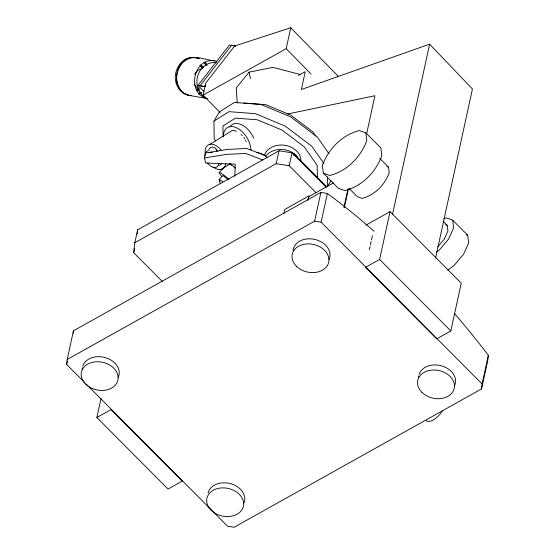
<?xml version="1.0" encoding="UTF-8"?>
<svg xmlns="http://www.w3.org/2000/svg" width="555" height="555" viewBox="0 0 555 555"><rect width="100%" height="100%" fill="white"/><g stroke="black" fill="none" stroke-linecap="round" stroke-linejoin="round"><path stroke-width="0.83" d="M234.827 176.289L235.195 164.197L205.655 163.017L204.504 157.953L205.586 152.993L227.536 149.399L246.85 148.497L264.666 155.344L267.052 157.669M84.901 382.804L66.649 364.455L67.204 359.48L73.461 330.787L320.873 192.46L327.394 193.48A556.429 277.028 60.8 0 1 374.008 231.22M73.184 333.271L73.461 330.787M162.379 281.524L133.686 252.685L134.796 242.743L137.654 229.819L279.033 150.78L292.062 152.819L326.25 187.181M137.189 233.96L137.654 229.819M86.726 384.636L227.605 526.23L234.127 527.25L481.539 388.923L482.094 383.956L488.351 355.256A556.429 277.028 60.8 0 0 454.441 313.409M488.351 355.256L487.796 360.23L481.539 388.923M66.649 364.455L67.384 361.083M96.868 417.513L111.007 409.611L182.2 481.157L168.061 489.059L96.868 417.513L101.079 398.226M220.009 112.471L203.075 95.134L205.683 83.188L234.64 46.016L290.764 27.75L338.55 76.666M203.075 95.134L286.207 48.66L290.764 27.75M293.775 155.49L294.101 153.992L326.423 186.48M284.007 213.446L284.895 209.374L309.073 195.853L308.164 200.022M307.865 200.168L308.601 196.803L333.437 182.914M67.204 359.48L314.623 221.161L320.873 192.46M482.094 383.956L321.137 222.18L327.394 193.48M343.975 207.355L348.013 188.818M344.301 207.743L348.36 189.137M366.661 133.686L374.93 95.731L287.663 113.997M369.311 249.826L370.039 246.489M370.4 244.824L371.129 241.487M371.496 239.822L372.405 235.653M379.634 259.428L390.054 211.635L461.24 283.182L450.82 330.974L436.681 338.883L365.495 267.33L379.634 259.428L450.82 330.974M392.558 214.188L429.625 44.171L301.372 89.494L305.229 71.657L298.444 75.459M435.55 258.172L472.437 89.001L429.625 44.171M133.686 252.685L134.581 248.647M134.796 242.743L276.175 163.697L279.033 150.78M316.072 192.738L289.21 165.737L292.062 152.819M215.652 140.984L214.202 138.903L213.939 121.15L219.398 111.923L234.418 102.439L260.864 104.437L290.626 116.869L317.349 137.064L328.969 153.735M331.009 180.59L327.644 186.272L327.505 176.969M204.018 91.575L197.913 85.442L229.437 44.969L235.535 46.044M205.627 85.186L204.58 86.531L200.084 85.734L231.608 45.26L235.348 45.926M205.829 85.31L204.774 86.656L197.913 85.442M300.38 74.543L272.949 67.37L249.139 72.108L236.291 87.863L237.221 102.925M437.805 246.808L444.187 239.24L447.92 231.06L447.212 225.365L443.091 221.223M219.19 172.647L224.331 166.979M436.348 252.338L439.116 250.256L448.551 239.066L453.65 227.904L452.679 220.134L446.178 217.858L443.723 218.712M447.934 270.049L454.156 265.38L463.591 254.19L468.691 243.028L467.726 235.251L452.679 220.134M196.949 90.368L199.002 88.835M199.724 89.598L198.35 90.618L196.761 90.729M213.939 121.15L228.958 111.659L255.404 113.664L285.166 126.089L311.889 146.291L323.995 163.656M209.998 144.265L231.99 130.668A14.007 8.54 58.3 0 1 236.409 131.257M220.918 169.539L230.45 163.649M196.31 89.189L198.475 87.961M196.921 89.841L199.085 88.606M198.891 93.393L200.875 92.262M199.238 93.844L201.222 92.72M198.898 94.385L201.548 92.879M365.863 225.163L390.054 211.635M192.453 57.429C172.383 59.316 170.586 93.823 191.44 95.675M204.504 157.953L226.454 154.366L245.768 153.457L262.806 160.006M216.825 61.57L214.778 60.835C204.573 60.058 192.613 53.655 183.247 60.648C179.348 63.832 176.754 68.3 175.685 73.191C173.431 83.125 180.07 95.613 191.114 95.516M214.778 60.835C193.619 57.186 186.161 92.99 206.772 98.388M243.853 103.015L265.831 104.68L290.556 115.003L312.763 131.785L315.733 136.051M276.175 163.697L289.21 165.737M314.623 221.161L321.137 222.18M207.452 98.63L189.401 95.432L185.315 93.962M365.814 132.825L359.314 130.55C342.151 134.879 328.359 149.011 322.372 165.425L323.343 173.195L338.383 188.318L344.884 190.594C362.054 186.265 375.839 172.133 381.826 155.719L380.855 147.949L365.814 132.825L366.786 140.595C360.799 157.016 347.007 171.148 329.843 175.477L323.343 173.195M386.918 166.576L388.507 167.138L389.215 172.827C384.83 184.857 374.722 195.214 362.144 198.392L357.385 196.72L349.144 188.443M445.623 224.81L447.212 225.365M466.096 234.682L467.726 235.251M196.727 57.637L199.453 58.615M199.099 58.532C181.201 52.399 169.143 79.427 181.971 91.367M195.721 57.56L197.087 58.046M200.528 65.15L202.735 66.392L203.539 67.779M199.862 65.317L201.333 66.142L202.533 68.216M200.369 65.018L201.708 66.017M379.675 158.265L388.507 167.138M286.207 48.66L311.008 74.044M204.816 62.021L207.195 65.192M204.968 62.493L206.398 64.401M203.963 62.417L206.342 65.594M200.376 65.781L202.45 68.549M220.044 183.192L219.086 179.647L222.569 175.81A9.338 0.978 42.3 0 1 228.389 179.716M249.139 72.108L250.361 78.623M317.384 177.669L317.196 165.376L304.327 146.908L282.12 130.127L257.395 119.804L235.417 118.139L222.937 126.02L223.096 136.676M241.092 134.352A14.007 8.54 58.3 0 1 242.285 135.559M243.798 137.432A14.007 8.54 58.3 0 1 244.727 138.826M245.553 140.276A14.007 8.54 58.3 0 1 246.24 141.719M225.732 163.545A14.007 8.54 58.3 0 1 213.106 166.958M205.371 154.283A14.007 8.54 58.3 0 1 209.644 144.342A14.007 8.54 58.3 0 1 221.306 150.37M215.86 149.517A9.338 5.696 58.3 0 1 217.949 151.14M221.452 163.69A9.338 5.696 58.3 0 1 218.996 165.376M218.732 163.225A9.338 5.696 58.3 0 1 214.66 167.61A9.338 5.696 58.3 0 1 207.625 163.031M204.962 155.782A9.338 5.696 58.3 0 1 208.215 150.696M229.923 126.942A18.676 11.391 58.3 0 1 241.633 124.757A18.676 11.391 58.3 0 1 253.836 138.306M223.394 135.961A18.676 11.391 58.3 0 1 237.186 128.066A18.676 11.391 58.3 0 1 250.964 150.162M264.242 155.678A18.676 14.874 6.9 0 1 284.576 145.244A18.676 14.874 6.9 0 1 300.976 160.825M265.547 156.441A18.676 14.874 6.9 0 1 281.545 149.434A18.676 14.874 6.9 0 1 297.855 157.419M230.276 164.183A14.007 1.464 42.3 0 1 231.622 165.133M221.84 176.351A14.007 1.464 42.3 0 1 219.981 172.619A14.007 1.464 42.3 0 1 229.028 179.48M219.953 181.062A9.338 0.978 42.3 0 1 222.666 181.7M229.645 163.392A18.676 1.949 42.3 0 1 235.424 168.082M442.647 410.346A11.815 5.023 -44.9 0 1 433.968 419.504A11.815 5.023 -44.9 0 1 426.282 420.537M209.034 150.294A3.892 2.942 12.3 0 1 213.162 147.2A3.892 2.942 12.3 0 1 216.464 151.453M209.228 152.785A3.892 2.942 12.3 0 1 212.371 152.41M208.063 493.055A18.676 14.118 12.3 0 1 230.977 483.787A18.676 14.118 12.3 0 1 243.707 503.51M82.265 369.373A18.676 14.118 12.3 0 1 82.383 367.729M82.751 366.14A18.676 14.118 12.3 0 1 105.963 357.815A18.676 14.118 12.3 0 1 118.187 377.379M256.521 152.5A13.369 10.101 12.3 0 1 265.193 155.962M418.595 377.643A18.676 14.118 12.3 0 1 418.72 375.999M419.081 374.41A18.676 14.118 12.3 0 1 442.3 366.085A18.676 14.118 12.3 0 1 454.517 385.649M293.102 250.687A18.676 14.118 12.3 0 1 315.219 239.517A18.676 14.118 12.3 0 1 328.997 259.518M198.274 88.405A10.323 8.949 -79.9 0 1 194.43 84.159M194.673 74.391A10.323 8.949 -79.9 0 1 201.354 68.952M204.733 97.16A18.44 15.991 -79.9 0 1 198.045 74.987A18.44 15.991 -79.9 0 1 216.485 62.847M211.094 510.198A18.676 14.118 12.3 0 0 242.597 508.588A18.676 14.118 12.3 0 0 221.82 487.907A18.676 14.118 12.3 0 0 211.094 510.198M85.574 384.074A18.676 14.118 12.3 0 0 117.077 382.464A18.676 14.118 12.3 0 0 96.299 361.777A18.676 14.118 12.3 0 0 85.574 384.074M421.911 392.343A18.676 14.118 12.3 0 0 453.407 390.734A18.676 14.118 12.3 0 0 432.629 370.046A18.676 14.118 12.3 0 0 421.911 392.343M296.384 266.213A18.676 14.118 12.3 0 0 327.887 264.603A18.676 14.118 12.3 0 0 307.109 243.923A18.676 14.118 12.3 0 0 296.384 266.213"/></g></svg>
